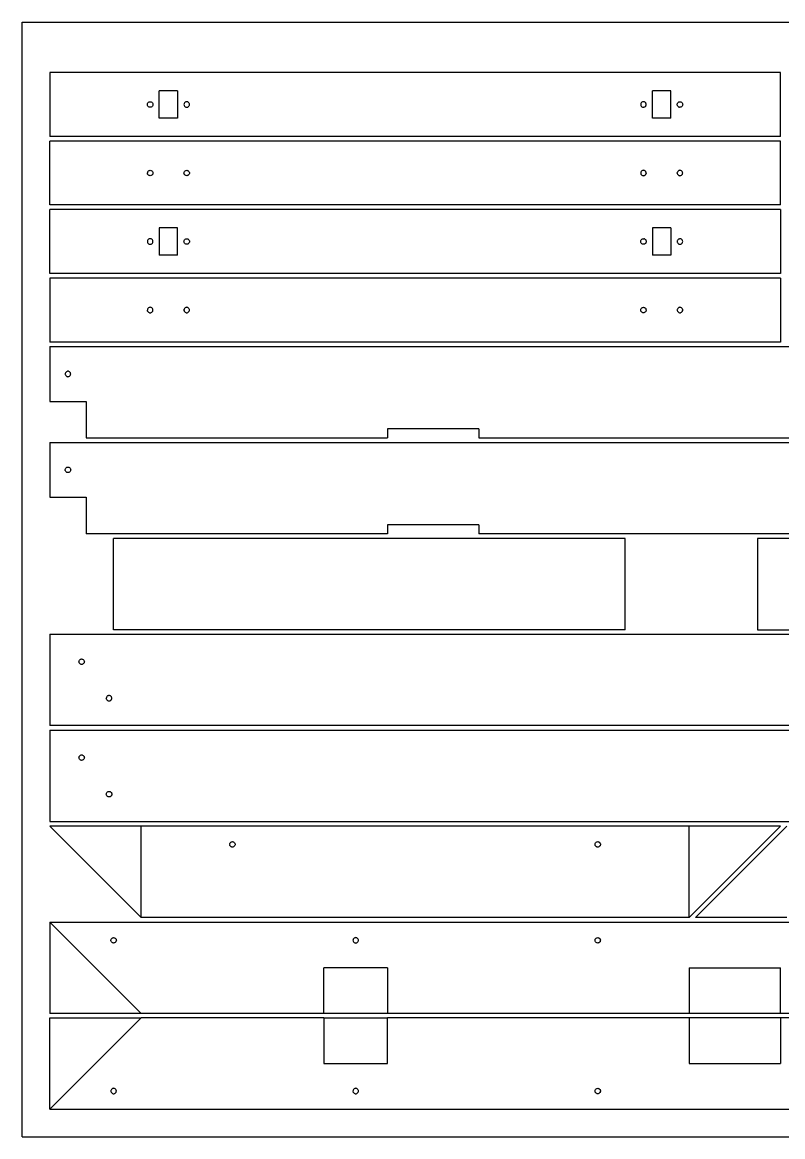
# Model space of a CAD drawing. Extents: x -122 to 122, y -61 to 61.
# Drawn here: x -122 to -38.7, y -61 to 61 of the extents above; entities that cross this region are included whole.
import ezdxf

# ---------------------------------------------------------------- set-up
doc = ezdxf.new("R2010")
doc.units = 0

msp = doc.modelspace()

# ---------------------------------------------------------------- linework, layer by layer
for p, q in [((-122, -61), (-122, 61)), ((-122, 61), (122, 61)), ((-119, 55.5), (-119, 48.5)), ((-39, 55.5), (-119, 55.5)), ((-39, 48.5), (-39, 55.5)), ((-107, 50.5), (-107, 53.5)), ((-105, 53.5), (-107, 53.5)), ((-105, 53.5), (-105, 50.5)), ((-51, 53.5), (-53, 53.5)), ((-53, 50.5), (-53, 53.5)), ((-51, 50.5), (-51, 53.5)), ((-108.3, 52), (-108.29, 52.06)), ((-108.29, 51.94), (-108.3, 52)), ((-108.29, 52.06), (-108.28, 52.11)), ((-108.28, 51.89), (-108.29, 51.94)), ((-108.28, 52.11), (-108.25, 52.17)), ((-108.25, 51.83), (-108.28, 51.89)), ((-108.25, 52.17), (-108.21, 52.21)), ((-108.21, 51.79), (-108.25, 51.83)), ((-108.21, 52.21), (-108.17, 52.25)), ((-108.17, 51.75), (-108.21, 51.79)), ((-108.17, 52.25), (-108.11, 52.28)), ((-108.11, 51.72), (-108.17, 51.75)), ((-108.11, 52.28), (-108.06, 52.29)), ((-108.06, 51.71), (-108.11, 51.72)), ((-108.06, 52.29), (-108, 52.3)), ((-108, 51.7), (-108.06, 51.71)), ((-108, 52.3), (-107.94, 52.29)), ((-107.94, 51.71), (-108, 51.7)), ((-107.94, 52.29), (-107.89, 52.28)), ((-107.89, 51.72), (-107.94, 51.71)), ((-107.89, 52.28), (-107.83, 52.25)), ((-107.83, 51.75), (-107.89, 51.72)), ((-107.83, 52.25), (-107.79, 52.21)), ((-107.83, 51.75), (-107.79, 51.79)), ((-107.79, 52.21), (-107.75, 52.17)), ((-107.79, 51.79), (-107.75, 51.83)), ((-107.75, 52.17), (-107.72, 52.11)), ((-107.72, 51.89), (-107.75, 51.83)), ((-107.72, 52.11), (-107.71, 52.06)), ((-107.71, 51.94), (-107.72, 51.89)), ((-107.71, 52.06), (-107.7, 52)), ((-107.7, 52), (-107.71, 51.94)), ((-104.29, 52.06), (-104.3, 52)), ((-104.3, 52), (-104.29, 51.94)), ((-104.28, 52.11), (-104.29, 52.06)), ((-104.29, 51.94), (-104.28, 51.89)), ((-104.25, 52.17), (-104.28, 52.11)), ((-104.28, 51.89), (-104.25, 51.83)), ((-104.21, 52.21), (-104.25, 52.17)), ((-104.21, 51.79), (-104.25, 51.83)), ((-104.17, 52.25), (-104.21, 52.21)), ((-104.17, 51.75), (-104.21, 51.79)), ((-104.11, 52.28), (-104.17, 52.25)), ((-104.17, 51.75), (-104.11, 51.72)), ((-104.06, 52.29), (-104.11, 52.28)), ((-104.11, 51.72), (-104.06, 51.71)), ((-104, 52.3), (-104.06, 52.29)), ((-104.06, 51.71), (-104, 51.7)), ((-103.94, 52.29), (-104, 52.3)), ((-104, 51.7), (-103.94, 51.71)), ((-103.89, 52.28), (-103.94, 52.29)), ((-103.94, 51.71), (-103.89, 51.72)), ((-103.83, 52.25), (-103.89, 52.28)), ((-103.89, 51.72), (-103.83, 51.75)), ((-103.79, 52.21), (-103.83, 52.25)), ((-103.83, 51.75), (-103.79, 51.79)), ((-103.75, 52.17), (-103.79, 52.21)), ((-103.79, 51.79), (-103.75, 51.83)), ((-103.72, 52.11), (-103.75, 52.17)), ((-103.75, 51.83), (-103.72, 51.89)), ((-103.71, 52.06), (-103.72, 52.11)), ((-103.72, 51.89), (-103.71, 51.94)), ((-103.7, 52), (-103.71, 52.06)), ((-103.71, 51.94), (-103.7, 52)), ((-54.29, 52.06), (-54.3, 52)), ((-54.3, 52), (-54.29, 51.94)), ((-54.28, 52.11), (-54.29, 52.06)), ((-54.29, 51.94), (-54.28, 51.89)), ((-54.25, 52.17), (-54.28, 52.11)), ((-54.28, 51.89), (-54.25, 51.83)), ((-54.21, 52.21), (-54.25, 52.17)), ((-54.25, 51.83), (-54.21, 51.79)), ((-54.17, 52.25), (-54.21, 52.21)), ((-54.21, 51.79), (-54.17, 51.75)), ((-54.11, 52.28), (-54.17, 52.25)), ((-54.17, 51.75), (-54.11, 51.72)), ((-54.06, 52.29), (-54.11, 52.28)), ((-54.11, 51.72), (-54.06, 51.71)), ((-54, 52.3), (-54.06, 52.29)), ((-54.06, 51.71), (-54, 51.7)), ((-53.94, 52.29), (-54, 52.3)), ((-54, 51.7), (-53.94, 51.71)), ((-53.89, 52.28), (-53.94, 52.29)), ((-53.89, 51.72), (-53.94, 51.71)), ((-53.83, 52.25), (-53.89, 52.28)), ((-53.83, 51.75), (-53.89, 51.72)), ((-53.79, 52.21), (-53.83, 52.25)), ((-53.83, 51.75), (-53.79, 51.79)), ((-53.75, 52.17), (-53.79, 52.21)), ((-53.79, 51.79), (-53.75, 51.83)), ((-53.72, 52.11), (-53.75, 52.17)), ((-53.75, 51.83), (-53.72, 51.89)), ((-53.71, 52.06), (-53.72, 52.11)), ((-53.72, 51.89), (-53.71, 51.94)), ((-53.7, 52), (-53.71, 52.06)), ((-53.71, 51.94), (-53.7, 52)), ((-50.3, 52), (-50.29, 52.06)), ((-50.29, 51.94), (-50.3, 52)), ((-50.29, 52.06), (-50.28, 52.11)), ((-50.28, 51.89), (-50.29, 51.94)), ((-50.28, 52.11), (-50.25, 52.17)), ((-50.25, 51.83), (-50.28, 51.89)), ((-50.25, 52.17), (-50.21, 52.21)), ((-50.21, 51.79), (-50.25, 51.83)), ((-50.21, 52.21), (-50.17, 52.25)), ((-50.17, 51.75), (-50.21, 51.79)), ((-50.17, 52.25), (-50.11, 52.28)), ((-50.17, 51.75), (-50.11, 51.72)), ((-50.11, 52.28), (-50.06, 52.29)), ((-50.11, 51.72), (-50.06, 51.71)), ((-50.06, 52.29), (-50, 52.3)), ((-50, 51.7), (-50.06, 51.71)), ((-50, 52.3), (-49.94, 52.29)), ((-49.94, 51.71), (-50, 51.7)), ((-49.94, 52.29), (-49.89, 52.28)), ((-49.89, 51.72), (-49.94, 51.71)), ((-49.89, 52.28), (-49.83, 52.25)), ((-49.83, 51.75), (-49.89, 51.72)), ((-49.83, 52.25), (-49.79, 52.21)), ((-49.79, 51.79), (-49.83, 51.75)), ((-49.79, 52.21), (-49.75, 52.17)), ((-49.75, 51.83), (-49.79, 51.79)), ((-49.75, 52.17), (-49.72, 52.11)), ((-49.72, 51.89), (-49.75, 51.83)), ((-49.72, 52.11), (-49.71, 52.06)), ((-49.71, 51.94), (-49.72, 51.89)), ((-49.71, 52.06), (-49.7, 52)), ((-49.7, 52), (-49.71, 51.94)), ((-105, 50.5), (-107, 50.5)), ((-51, 50.5), (-53, 50.5)), ((-39, 48.5), (-119, 48.5)), ((-119, 41), (-119, 48)), ((-39, 48), (-119, 48)), ((-39, 41), (-39, 48)), ((-108.29, 44.56), (-108.3, 44.5)), ((-108.29, 44.44), (-108.3, 44.5)), ((-108.28, 44.61), (-108.29, 44.56)), ((-108.28, 44.39), (-108.29, 44.44)), ((-108.28, 44.61), (-108.25, 44.67)), ((-108.25, 44.33), (-108.28, 44.39)), ((-108.25, 44.67), (-108.21, 44.71)), ((-108.21, 44.29), (-108.25, 44.33)), ((-108.21, 44.71), (-108.17, 44.75)), ((-108.17, 44.25), (-108.21, 44.29)), ((-108.17, 44.75), (-108.11, 44.78)), ((-108.11, 44.22), (-108.17, 44.25)), ((-108.11, 44.78), (-108.06, 44.79)), ((-108.06, 44.21), (-108.11, 44.22)), ((-108.06, 44.79), (-108, 44.8)), ((-108, 44.2), (-108.06, 44.21)), ((-108, 44.8), (-107.94, 44.79)), ((-107.94, 44.21), (-108, 44.2)), ((-107.94, 44.79), (-107.89, 44.78)), ((-107.89, 44.22), (-107.94, 44.21)), ((-107.89, 44.78), (-107.83, 44.75)), ((-107.83, 44.25), (-107.89, 44.22)), ((-107.83, 44.75), (-107.79, 44.71)), ((-107.79, 44.29), (-107.83, 44.25)), ((-107.79, 44.71), (-107.75, 44.67)), ((-107.75, 44.33), (-107.79, 44.29)), ((-107.75, 44.67), (-107.72, 44.61)), ((-107.72, 44.39), (-107.75, 44.33)), ((-107.72, 44.61), (-107.71, 44.56)), ((-107.71, 44.44), (-107.72, 44.39)), ((-107.71, 44.56), (-107.7, 44.51)), ((-107.7, 44.5), (-107.71, 44.44)), ((-107.7, 44.51), (-107.7, 44.5)), ((-104.3, 44.5), (-104.29, 44.56)), ((-104.3, 44.5), (-104.3, 44.49)), ((-104.3, 44.49), (-104.29, 44.44)), ((-104.29, 44.56), (-104.28, 44.61)), ((-104.28, 44.39), (-104.29, 44.44)), ((-104.28, 44.61), (-104.25, 44.67)), ((-104.25, 44.33), (-104.28, 44.39)), ((-104.25, 44.67), (-104.21, 44.71)), ((-104.21, 44.29), (-104.25, 44.33)), ((-104.21, 44.71), (-104.17, 44.75)), ((-104.17, 44.25), (-104.21, 44.29)), ((-104.17, 44.75), (-104.11, 44.78)), ((-104.11, 44.22), (-104.17, 44.25)), ((-104.11, 44.78), (-104.06, 44.79)), ((-104.06, 44.21), (-104.11, 44.22)), ((-104.06, 44.79), (-104, 44.8)), ((-104, 44.2), (-104.06, 44.21)), ((-104, 44.8), (-103.94, 44.79)), ((-103.94, 44.21), (-104, 44.2)), ((-103.94, 44.79), (-103.89, 44.78)), ((-103.89, 44.22), (-103.94, 44.21)), ((-103.89, 44.78), (-103.83, 44.75)), ((-103.83, 44.25), (-103.89, 44.22)), ((-103.83, 44.75), (-103.79, 44.71)), ((-103.79, 44.29), (-103.83, 44.25)), ((-103.79, 44.71), (-103.75, 44.67)), ((-103.75, 44.33), (-103.79, 44.29)), ((-103.75, 44.67), (-103.72, 44.61)), ((-103.72, 44.39), (-103.75, 44.33)), ((-103.72, 44.61), (-103.71, 44.56)), ((-103.71, 44.44), (-103.72, 44.39)), ((-103.71, 44.56), (-103.7, 44.5)), ((-103.7, 44.5), (-103.71, 44.44)), ((-54.29, 44.56), (-54.3, 44.5)), ((-54.3, 44.5), (-54.29, 44.44)), ((-54.28, 44.61), (-54.29, 44.56)), ((-54.29, 44.44), (-54.28, 44.39)), ((-54.25, 44.67), (-54.28, 44.61)), ((-54.28, 44.39), (-54.25, 44.33)), ((-54.21, 44.71), (-54.25, 44.67)), ((-54.25, 44.33), (-54.21, 44.29)), ((-54.17, 44.75), (-54.21, 44.71)), ((-54.21, 44.29), (-54.17, 44.25)), ((-54.11, 44.78), (-54.17, 44.75)), ((-54.17, 44.25), (-54.11, 44.22)), ((-54.06, 44.79), (-54.11, 44.78)), ((-54.11, 44.22), (-54.06, 44.21)), ((-54, 44.8), (-54.06, 44.79)), ((-54.06, 44.21), (-54, 44.2)), ((-53.94, 44.79), (-54, 44.8)), ((-54, 44.2), (-53.94, 44.21)), ((-53.89, 44.78), (-53.94, 44.79)), ((-53.94, 44.21), (-53.89, 44.22)), ((-53.83, 44.75), (-53.89, 44.78)), ((-53.89, 44.22), (-53.83, 44.25)), ((-53.79, 44.71), (-53.83, 44.75)), ((-53.83, 44.25), (-53.79, 44.29)), ((-53.75, 44.67), (-53.79, 44.71)), ((-53.79, 44.29), (-53.75, 44.33)), ((-53.72, 44.61), (-53.75, 44.67)), ((-53.75, 44.33), (-53.72, 44.39)), ((-53.71, 44.56), (-53.72, 44.61)), ((-53.72, 44.39), (-53.71, 44.44)), ((-53.7, 44.5), (-53.71, 44.56)), ((-53.7, 44.49), (-53.71, 44.44)), ((-53.7, 44.49), (-53.7, 44.5)), ((-50.29, 44.56), (-50.3, 44.51)), ((-50.3, 44.5), (-50.3, 44.51)), ((-50.3, 44.5), (-50.29, 44.44)), ((-50.28, 44.61), (-50.29, 44.56)), ((-50.29, 44.44), (-50.28, 44.39)), ((-50.25, 44.67), (-50.28, 44.61)), ((-50.28, 44.39), (-50.25, 44.33)), ((-50.21, 44.71), (-50.25, 44.67)), ((-50.25, 44.33), (-50.21, 44.29)), ((-50.17, 44.75), (-50.21, 44.71)), ((-50.21, 44.29), (-50.17, 44.25)), ((-50.11, 44.78), (-50.17, 44.75)), ((-50.17, 44.25), (-50.11, 44.22)), ((-50.06, 44.79), (-50.11, 44.78)), ((-50.11, 44.22), (-50.06, 44.21)), ((-50, 44.8), (-50.06, 44.79)), ((-50.06, 44.21), (-50, 44.2)), ((-49.94, 44.79), (-50, 44.8)), ((-50, 44.2), (-49.94, 44.21)), ((-49.89, 44.78), (-49.94, 44.79)), ((-49.94, 44.21), (-49.89, 44.22)), ((-49.83, 44.75), (-49.89, 44.78)), ((-49.89, 44.22), (-49.83, 44.25)), ((-49.79, 44.71), (-49.83, 44.75)), ((-49.83, 44.25), (-49.79, 44.29)), ((-49.75, 44.67), (-49.79, 44.71)), ((-49.75, 44.33), (-49.79, 44.29)), ((-49.72, 44.61), (-49.75, 44.67)), ((-49.72, 44.39), (-49.75, 44.33)), ((-49.71, 44.56), (-49.72, 44.61)), ((-49.72, 44.39), (-49.71, 44.44)), ((-49.7, 44.5), (-49.71, 44.56)), ((-49.71, 44.44), (-49.7, 44.5)), ((-39, 41), (-119, 41)), ((-39, 40.5), (-119, 40.5)), ((-119, 33.5), (-119, 40.5)), ((-39, 40.5), (-39, 33.5)), ((-105, 38.5), (-107, 38.5)), ((-107, 38.5), (-107, 35.5)), ((-105, 35.5), (-105, 38.5)), ((-51, 38.5), (-53, 38.5)), ((-53, 38.5), (-53, 35.5)), ((-51, 38.5), (-51, 35.5)), ((-108.29, 37.06), (-108.3, 37)), ((-108.3, 37), (-108.29, 36.94)), ((-108.28, 37.11), (-108.29, 37.06)), ((-108.29, 36.94), (-108.28, 36.89)), ((-108.25, 37.17), (-108.28, 37.11)), ((-108.28, 36.89), (-108.25, 36.83)), ((-108.21, 37.21), (-108.25, 37.17)), ((-108.25, 36.83), (-108.21, 36.79)), ((-108.17, 37.25), (-108.21, 37.21)), ((-108.21, 36.79), (-108.17, 36.75)), ((-108.11, 37.28), (-108.17, 37.25)), ((-108.17, 36.75), (-108.11, 36.72)), ((-108.06, 37.29), (-108.11, 37.28)), ((-108.11, 36.72), (-108.06, 36.71)), ((-108, 37.3), (-108.06, 37.29)), ((-108.06, 36.71), (-108, 36.7)), ((-107.94, 37.29), (-108, 37.3)), ((-108, 36.7), (-107.94, 36.71)), ((-107.89, 37.28), (-107.94, 37.29)), ((-107.94, 36.71), (-107.89, 36.72)), ((-107.83, 37.25), (-107.89, 37.28)), ((-107.89, 36.72), (-107.83, 36.75)), ((-107.83, 37.25), (-107.79, 37.21)), ((-107.83, 36.75), (-107.79, 36.79)), ((-107.79, 37.21), (-107.75, 37.17)), ((-107.79, 36.79), (-107.75, 36.83)), ((-107.72, 37.11), (-107.75, 37.17)), ((-107.75, 36.83), (-107.72, 36.89)), ((-107.71, 37.06), (-107.72, 37.11)), ((-107.72, 36.89), (-107.71, 36.94)), ((-107.7, 37), (-107.71, 37.06)), ((-107.71, 36.94), (-107.7, 37)), ((-104.3, 37), (-104.29, 37.06)), ((-104.29, 36.94), (-104.3, 37)), ((-104.29, 37.06), (-104.28, 37.11)), ((-104.28, 36.89), (-104.29, 36.94)), ((-104.28, 37.11), (-104.25, 37.17)), ((-104.25, 36.83), (-104.28, 36.89)), ((-104.21, 37.21), (-104.25, 37.17)), ((-104.21, 36.79), (-104.25, 36.83)), ((-104.17, 37.25), (-104.21, 37.21)), ((-104.17, 36.75), (-104.21, 36.79)), ((-104.17, 37.25), (-104.11, 37.28)), ((-104.11, 36.72), (-104.17, 36.75)), ((-104.11, 37.28), (-104.06, 37.29)), ((-104.06, 36.71), (-104.11, 36.72)), ((-104.06, 37.29), (-104, 37.3)), ((-104, 36.7), (-104.06, 36.71)), ((-104, 37.3), (-103.94, 37.29)), ((-103.94, 36.71), (-104, 36.7)), ((-103.94, 37.29), (-103.89, 37.28)), ((-103.89, 36.72), (-103.94, 36.71)), ((-103.89, 37.28), (-103.83, 37.25)), ((-103.83, 36.75), (-103.89, 36.72)), ((-103.83, 37.25), (-103.79, 37.21)), ((-103.79, 36.79), (-103.83, 36.75)), ((-103.79, 37.21), (-103.75, 37.17)), ((-103.75, 36.83), (-103.79, 36.79)), ((-103.75, 37.17), (-103.72, 37.11)), ((-103.72, 36.89), (-103.75, 36.83)), ((-103.72, 37.11), (-103.71, 37.06)), ((-103.71, 36.94), (-103.72, 36.89)), ((-103.71, 37.06), (-103.7, 37)), ((-103.7, 37), (-103.71, 36.94)), ((-54.3, 37), (-54.29, 37.06)), ((-54.29, 36.94), (-54.3, 37)), ((-54.29, 37.06), (-54.28, 37.11)), ((-54.28, 36.89), (-54.29, 36.94)), ((-54.28, 37.11), (-54.25, 37.17)), ((-54.25, 36.83), (-54.28, 36.89)), ((-54.25, 37.17), (-54.21, 37.21)), ((-54.21, 36.79), (-54.25, 36.83)), ((-54.21, 37.21), (-54.17, 37.25)), ((-54.17, 36.75), (-54.21, 36.79)), ((-54.17, 37.25), (-54.11, 37.28)), ((-54.11, 36.72), (-54.17, 36.75)), ((-54.11, 37.28), (-54.06, 37.29)), ((-54.06, 36.71), (-54.11, 36.72)), ((-54.06, 37.29), (-54, 37.3)), ((-54, 36.7), (-54.06, 36.71)), ((-54, 37.3), (-53.94, 37.29)), ((-53.94, 36.71), (-54, 36.7)), ((-53.89, 37.28), (-53.94, 37.29)), ((-53.89, 36.72), (-53.94, 36.71)), ((-53.83, 37.25), (-53.89, 37.28)), ((-53.83, 36.75), (-53.89, 36.72)), ((-53.83, 37.25), (-53.79, 37.21)), ((-53.79, 36.79), (-53.83, 36.75)), ((-53.79, 37.21), (-53.75, 37.17)), ((-53.75, 36.83), (-53.79, 36.79)), ((-53.75, 37.17), (-53.72, 37.11)), ((-53.72, 36.89), (-53.75, 36.83)), ((-53.72, 37.11), (-53.71, 37.06)), ((-53.71, 36.94), (-53.72, 36.89)), ((-53.71, 37.06), (-53.7, 37)), ((-53.7, 37), (-53.71, 36.94)), ((-50.29, 37.06), (-50.3, 37)), ((-50.3, 37), (-50.29, 36.94)), ((-50.28, 37.11), (-50.29, 37.06)), ((-50.29, 36.94), (-50.28, 36.89)), ((-50.25, 37.17), (-50.28, 37.11)), ((-50.28, 36.89), (-50.25, 36.83)), ((-50.21, 37.21), (-50.25, 37.17)), ((-50.25, 36.83), (-50.21, 36.79)), ((-50.17, 37.25), (-50.21, 37.21)), ((-50.21, 36.79), (-50.17, 36.75)), ((-50.17, 37.25), (-50.11, 37.28)), ((-50.17, 36.75), (-50.11, 36.72)), ((-50.11, 37.28), (-50.06, 37.29)), ((-50.11, 36.72), (-50.06, 36.71)), ((-50, 37.3), (-50.06, 37.29)), ((-50.06, 36.71), (-50, 36.7)), ((-49.94, 37.29), (-50, 37.3)), ((-50, 36.7), (-49.94, 36.71)), ((-49.89, 37.28), (-49.94, 37.29)), ((-49.94, 36.71), (-49.89, 36.72)), ((-49.83, 37.25), (-49.89, 37.28)), ((-49.89, 36.72), (-49.83, 36.75)), ((-49.79, 37.21), (-49.83, 37.25)), ((-49.83, 36.75), (-49.79, 36.79)), ((-49.75, 37.17), (-49.79, 37.21)), ((-49.79, 36.79), (-49.75, 36.83)), ((-49.72, 37.11), (-49.75, 37.17)), ((-49.75, 36.83), (-49.72, 36.89)), ((-49.71, 37.06), (-49.72, 37.11)), ((-49.72, 36.89), (-49.71, 36.94)), ((-49.7, 37), (-49.71, 37.06)), ((-49.71, 36.94), (-49.7, 37)), ((-105, 35.5), (-107, 35.5)), ((-51, 35.5), (-53, 35.5)), ((-39, 33.5), (-119, 33.5)), ((-39, 33), (-119, 33)), ((-119, 33), (-119, 26)), ((-39, 33), (-39, 26)), ((-108.29, 29.56), (-108.3, 29.5)), ((-108.29, 29.44), (-108.3, 29.5)), ((-108.28, 29.61), (-108.29, 29.56)), ((-108.28, 29.39), (-108.29, 29.44)), ((-108.25, 29.67), (-108.28, 29.61)), ((-108.28, 29.39), (-108.25, 29.33)), ((-108.21, 29.71), (-108.25, 29.67)), ((-108.25, 29.33), (-108.21, 29.29)), ((-108.17, 29.75), (-108.21, 29.71)), ((-108.21, 29.29), (-108.17, 29.25)), ((-108.11, 29.78), (-108.17, 29.75)), ((-108.06, 29.79), (-108.11, 29.78)), ((-108, 29.8), (-108.06, 29.79)), ((-107.94, 29.79), (-108, 29.8)), ((-107.89, 29.78), (-107.94, 29.79)), ((-107.83, 29.75), (-107.89, 29.78)), ((-107.79, 29.71), (-107.83, 29.75)), ((-107.83, 29.25), (-107.79, 29.29)), ((-107.75, 29.67), (-107.79, 29.71)), ((-107.79, 29.29), (-107.75, 29.33)), ((-107.72, 29.61), (-107.75, 29.67)), ((-107.75, 29.33), (-107.72, 29.39)), ((-107.71, 29.56), (-107.72, 29.61)), ((-107.72, 29.39), (-107.71, 29.44)), ((-107.7, 29.5), (-107.71, 29.56)), ((-107.71, 29.44), (-107.7, 29.49)), ((-107.7, 29.49), (-107.7, 29.5)), ((-104.3, 29.51), (-104.29, 29.56)), ((-104.3, 29.5), (-104.3, 29.51)), ((-104.3, 29.5), (-104.29, 29.44)), ((-104.28, 29.61), (-104.29, 29.56)), ((-104.29, 29.44), (-104.28, 29.39)), ((-104.25, 29.67), (-104.28, 29.61)), ((-104.28, 29.39), (-104.25, 29.33)), ((-104.21, 29.71), (-104.25, 29.67)), ((-104.25, 29.33), (-104.21, 29.29)), ((-104.17, 29.75), (-104.21, 29.71)), ((-104.21, 29.29), (-104.17, 29.25)), ((-104.11, 29.78), (-104.17, 29.75)), ((-104.06, 29.79), (-104.11, 29.78)), ((-104, 29.8), (-104.06, 29.79)), ((-103.94, 29.79), (-104, 29.8)), ((-103.89, 29.78), (-103.94, 29.79)), ((-103.83, 29.75), (-103.89, 29.78)), ((-103.79, 29.71), (-103.83, 29.75)), ((-103.83, 29.25), (-103.79, 29.29)), ((-103.75, 29.67), (-103.79, 29.71)), ((-103.79, 29.29), (-103.75, 29.33)), ((-103.72, 29.61), (-103.75, 29.67)), ((-103.75, 29.33), (-103.72, 29.39)), ((-103.71, 29.56), (-103.72, 29.61)), ((-103.72, 29.39), (-103.71, 29.44)), ((-103.7, 29.5), (-103.71, 29.56)), ((-103.71, 29.44), (-103.7, 29.5)), ((-54.3, 29.5), (-54.29, 29.56)), ((-54.29, 29.44), (-54.3, 29.5)), ((-54.29, 29.56), (-54.28, 29.61)), ((-54.28, 29.39), (-54.29, 29.44)), ((-54.28, 29.61), (-54.25, 29.67)), ((-54.25, 29.33), (-54.28, 29.39)), ((-54.25, 29.67), (-54.21, 29.71)), ((-54.21, 29.29), (-54.25, 29.33)), ((-54.21, 29.71), (-54.17, 29.75)), ((-54.17, 29.25), (-54.21, 29.29)), ((-54.17, 29.75), (-54.11, 29.78)), ((-54.11, 29.78), (-54.06, 29.79)), ((-54.06, 29.79), (-54, 29.8)), ((-54, 29.8), (-53.94, 29.79)), ((-53.94, 29.79), (-53.89, 29.78)), ((-53.89, 29.78), (-53.83, 29.75)), ((-53.83, 29.75), (-53.79, 29.71)), ((-53.79, 29.29), (-53.83, 29.25)), ((-53.79, 29.71), (-53.75, 29.67)), ((-53.75, 29.33), (-53.79, 29.29)), ((-53.75, 29.67), (-53.72, 29.61)), ((-53.72, 29.39), (-53.75, 29.33)), ((-53.72, 29.61), (-53.71, 29.56)), ((-53.71, 29.44), (-53.72, 29.39)), ((-53.7, 29.51), (-53.71, 29.56)), ((-53.7, 29.5), (-53.71, 29.44)), ((-53.7, 29.51), (-53.7, 29.5)), ((-50.29, 29.56), (-50.3, 29.5)), ((-50.3, 29.5), (-50.3, 29.49)), ((-50.3, 29.49), (-50.29, 29.44)), ((-50.28, 29.61), (-50.29, 29.56)), ((-50.29, 29.44), (-50.28, 29.39)), ((-50.25, 29.67), (-50.28, 29.61)), ((-50.28, 29.39), (-50.25, 29.33)), ((-50.21, 29.71), (-50.25, 29.67)), ((-50.25, 29.33), (-50.21, 29.29)), ((-50.17, 29.75), (-50.21, 29.71)), ((-50.21, 29.29), (-50.17, 29.25)), ((-50.11, 29.78), (-50.17, 29.75)), ((-50.06, 29.79), (-50.11, 29.78)), ((-50, 29.8), (-50.06, 29.79)), ((-49.94, 29.79), (-50, 29.8)), ((-49.89, 29.78), (-49.94, 29.79)), ((-49.83, 29.75), (-49.89, 29.78)), ((-49.79, 29.71), (-49.83, 29.75)), ((-49.83, 29.25), (-49.79, 29.29)), ((-49.75, 29.67), (-49.79, 29.71)), ((-49.79, 29.29), (-49.75, 29.33)), ((-49.72, 29.61), (-49.75, 29.67)), ((-49.75, 29.33), (-49.72, 29.39)), ((-49.72, 29.61), (-49.71, 29.56)), ((-49.72, 29.39), (-49.71, 29.44)), ((-49.71, 29.56), (-49.7, 29.5)), ((-49.71, 29.44), (-49.7, 29.5)), ((-108.17, 29.25), (-108.11, 29.22)), ((-108.11, 29.22), (-108.06, 29.21)), ((-108.06, 29.21), (-108, 29.2)), ((-108, 29.2), (-107.94, 29.21)), ((-107.94, 29.21), (-107.89, 29.22)), ((-107.89, 29.22), (-107.83, 29.25)), ((-104.17, 29.25), (-104.11, 29.22)), ((-104.11, 29.22), (-104.06, 29.21)), ((-104.06, 29.21), (-104, 29.2)), ((-104, 29.2), (-103.94, 29.21)), ((-103.94, 29.21), (-103.89, 29.22)), ((-103.89, 29.22), (-103.83, 29.25)), ((-54.11, 29.22), (-54.17, 29.25)), ((-54.06, 29.21), (-54.11, 29.22)), ((-54, 29.2), (-54.06, 29.21)), ((-53.94, 29.21), (-54, 29.2)), ((-53.89, 29.22), (-53.94, 29.21)), ((-53.83, 29.25), (-53.89, 29.22)), ((-50.17, 29.25), (-50.11, 29.22)), ((-50.11, 29.22), (-50.06, 29.21)), ((-50.06, 29.21), (-50, 29.2)), ((-50, 29.2), (-49.94, 29.21)), ((-49.94, 29.21), (-49.89, 29.22)), ((-49.89, 29.22), (-49.83, 29.25)), ((-39, 26), (-119, 26)), ((-119, 25.5), (-119, 19.5)), ((-119, 25.5), (15, 25.5)), ((-117.29, 22.56), (-117.3, 22.5)), ((-117.3, 22.5), (-117.29, 22.44)), ((-117.28, 22.61), (-117.29, 22.56)), ((-117.29, 22.44), (-117.28, 22.39)), ((-117.25, 22.67), (-117.28, 22.61)), ((-117.28, 22.39), (-117.25, 22.33)), ((-117.21, 22.71), (-117.25, 22.67)), ((-117.25, 22.33), (-117.21, 22.29)), ((-117.17, 22.75), (-117.21, 22.71)), ((-117.21, 22.29), (-117.17, 22.25)), ((-117.17, 22.75), (-117.11, 22.78)), ((-117.17, 22.25), (-117.11, 22.22)), ((-117.11, 22.78), (-117.06, 22.79)), ((-117.11, 22.22), (-117.06, 22.21)), ((-117, 22.8), (-117.06, 22.79)), ((-117.06, 22.21), (-117, 22.2)), ((-116.94, 22.79), (-117, 22.8)), ((-117, 22.2), (-116.94, 22.21)), ((-116.89, 22.78), (-116.94, 22.79)), ((-116.94, 22.21), (-116.89, 22.22)), ((-116.83, 22.75), (-116.89, 22.78)), ((-116.89, 22.22), (-116.83, 22.25)), ((-116.79, 22.71), (-116.83, 22.75)), ((-116.83, 22.25), (-116.79, 22.29)), ((-116.75, 22.67), (-116.79, 22.71)), ((-116.79, 22.29), (-116.75, 22.33)), ((-116.72, 22.61), (-116.75, 22.67)), ((-116.75, 22.33), (-116.72, 22.39)), ((-116.71, 22.56), (-116.72, 22.61)), ((-116.72, 22.39), (-116.71, 22.44)), ((-116.7, 22.5), (-116.71, 22.56)), ((-116.71, 22.44), (-116.7, 22.5)), ((-119, 19.5), (-115, 19.5)), ((-115, 19.5), (-115, 15.5)), ((-82, 16.5), (-82, 15.5)), ((-72, 16.5), (-82, 16.5)), ((-72, 16.5), (-72, 15.5)), ((-119, 15), (-119, 9)), ((-119, 15), (15, 15)), ((-115, 15.5), (-82, 15.5)), ((-72, 15.5), (-32, 15.5)), ((-117.21, 12.21), (-117.25, 12.17)), ((-117.17, 12.25), (-117.21, 12.21)), ((-117.17, 12.25), (-117.11, 12.28)), ((-117.11, 12.28), (-117.06, 12.29)), ((-117.06, 12.29), (-117, 12.3)), ((-117, 12.3), (-116.94, 12.29)), ((-116.94, 12.29), (-116.89, 12.28)), ((-116.89, 12.28), (-116.83, 12.25)), ((-116.83, 12.25), (-116.79, 12.21)), ((-116.79, 12.21), (-116.75, 12.17)), ((-117.3, 12), (-117.29, 12.06)), ((-117.29, 11.94), (-117.3, 12)), ((-117.29, 12.06), (-117.28, 12.11)), ((-117.28, 11.89), (-117.29, 11.94)), ((-117.28, 12.11), (-117.25, 12.17)), ((-117.25, 11.83), (-117.28, 11.89)), ((-117.21, 11.79), (-117.25, 11.83)), ((-117.17, 11.75), (-117.21, 11.79)), ((-117.11, 11.72), (-117.17, 11.75)), ((-117.06, 11.71), (-117.11, 11.72)), ((-117, 11.7), (-117.06, 11.71)), ((-116.94, 11.71), (-117, 11.7)), ((-116.89, 11.72), (-116.94, 11.71)), ((-116.83, 11.75), (-116.89, 11.72)), ((-116.79, 11.79), (-116.83, 11.75)), ((-116.75, 11.83), (-116.79, 11.79)), ((-116.75, 12.17), (-116.72, 12.11)), ((-116.72, 11.89), (-116.75, 11.83)), ((-116.72, 12.11), (-116.71, 12.06)), ((-116.71, 11.94), (-116.72, 11.89)), ((-116.71, 12.06), (-116.7, 12)), ((-116.7, 12), (-116.71, 11.94)), ((-119, 9), (-115, 9)), ((-115, 9), (-115, 5)), ((-82, 5), (-115, 5)), ((-72, 6), (-82, 6)), ((-82, 6), (-82, 5)), ((-72, 6), (-72, 5)), ((-32, 5), (-72, 5)), ((-56, 4.5), (-112, 4.5)), ((-112, -5.5), (-112, 4.5)), ((-56, -5.5), (-56, 4.5)), ((-41.5, 4.5), (-41.5, -5.5)), ((14.5, 4.5), (-41.5, 4.5)), ((-119, -6), (24, -6)), ((-119, -6), (-119, -16)), ((-56, -5.5), (-112, -5.5)), ((-41.5, -5.5), (14.5, -5.5)), ((-115.8, -9), (-115.79, -8.94)), ((-115.79, -9.06), (-115.8, -9)), ((-115.79, -8.94), (-115.78, -8.89)), ((-115.78, -9.11), (-115.79, -9.06)), ((-115.78, -8.89), (-115.75, -8.83)), ((-115.75, -9.17), (-115.78, -9.11)), ((-115.75, -8.83), (-115.71, -8.79)), ((-115.71, -9.21), (-115.75, -9.17)), ((-115.71, -8.79), (-115.67, -8.75)), ((-115.67, -9.25), (-115.71, -9.21)), ((-115.67, -8.75), (-115.61, -8.72)), ((-115.61, -9.28), (-115.67, -9.25)), ((-115.61, -8.72), (-115.56, -8.71)), ((-115.56, -9.29), (-115.61, -9.28)), ((-115.56, -8.71), (-115.5, -8.7)), ((-115.5, -9.3), (-115.56, -9.29)), ((-115.5, -8.7), (-115.44, -8.71)), ((-115.44, -9.29), (-115.5, -9.3)), ((-115.44, -8.71), (-115.39, -8.72)), ((-115.39, -9.28), (-115.44, -9.29)), ((-115.39, -8.72), (-115.33, -8.75)), ((-115.33, -9.25), (-115.39, -9.28)), ((-115.33, -8.75), (-115.29, -8.79)), ((-115.33, -9.25), (-115.29, -9.21)), ((-115.29, -8.79), (-115.25, -8.83)), ((-115.29, -9.21), (-115.25, -9.17)), ((-115.25, -8.83), (-115.22, -8.89)), ((-115.22, -9.11), (-115.25, -9.17)), ((-115.22, -8.89), (-115.21, -8.94)), ((-115.21, -9.06), (-115.22, -9.11)), ((-115.21, -8.94), (-115.2, -9)), ((-115.2, -9), (-115.21, -9.06)), ((-112.79, -12.94), (-112.8, -13)), ((-112.79, -13.06), (-112.8, -13)), ((-112.78, -12.89), (-112.79, -12.94)), ((-112.78, -13.11), (-112.79, -13.06)), ((-112.75, -12.83), (-112.78, -12.89)), ((-112.78, -13.11), (-112.75, -13.17)), ((-112.71, -12.79), (-112.75, -12.83)), ((-112.75, -13.17), (-112.71, -13.21)), ((-112.67, -12.75), (-112.71, -12.79)), ((-112.71, -13.21), (-112.67, -13.25)), ((-112.61, -12.72), (-112.67, -12.75)), ((-112.67, -13.25), (-112.61, -13.28)), ((-112.56, -12.71), (-112.61, -12.72)), ((-112.61, -13.28), (-112.56, -13.29)), ((-112.5, -12.7), (-112.56, -12.71)), ((-112.56, -13.29), (-112.5, -13.3)), ((-112.44, -12.71), (-112.5, -12.7)), ((-112.5, -13.3), (-112.44, -13.29)), ((-112.39, -12.72), (-112.44, -12.71)), ((-112.44, -13.29), (-112.39, -13.28)), ((-112.33, -12.75), (-112.39, -12.72)), ((-112.39, -13.28), (-112.33, -13.25)), ((-112.29, -12.79), (-112.33, -12.75)), ((-112.33, -13.25), (-112.29, -13.21)), ((-112.25, -12.83), (-112.29, -12.79)), ((-112.29, -13.21), (-112.25, -13.17)), ((-112.22, -12.89), (-112.25, -12.83)), ((-112.25, -13.17), (-112.22, -13.11)), ((-112.21, -12.94), (-112.22, -12.89)), ((-112.22, -13.11), (-112.21, -13.06)), ((-112.2, -13), (-112.21, -12.94)), ((-112.21, -13.06), (-112.2, -13)), ((24, -16), (-119, -16)), ((-119, -16.5), (-119, -26.5)), ((-119, -16.5), (24, -16.5)), ((-115.8, -19.5), (-115.79, -19.44)), ((-115.79, -19.56), (-115.8, -19.5)), ((-115.79, -19.44), (-115.78, -19.39)), ((-115.78, -19.39), (-115.75, -19.33)), ((-115.71, -19.29), (-115.75, -19.33)), ((-115.71, -19.29), (-115.67, -19.25)), ((-115.67, -19.25), (-115.61, -19.22)), ((-115.61, -19.22), (-115.56, -19.21)), ((-115.56, -19.21), (-115.5, -19.2)), ((-115.5, -19.2), (-115.44, -19.21)), ((-115.44, -19.21), (-115.39, -19.22)), ((-115.39, -19.22), (-115.33, -19.25)), ((-115.33, -19.25), (-115.29, -19.29)), ((-115.29, -19.29), (-115.25, -19.33)), ((-115.25, -19.33), (-115.22, -19.39)), ((-115.22, -19.39), (-115.21, -19.44)), ((-115.21, -19.44), (-115.2, -19.5)), ((-115.2, -19.5), (-115.21, -19.56)), ((-115.78, -19.61), (-115.79, -19.56)), ((-115.75, -19.67), (-115.78, -19.61)), ((-115.71, -19.71), (-115.75, -19.67)), ((-115.67, -19.75), (-115.71, -19.71)), ((-115.61, -19.78), (-115.67, -19.75)), ((-115.56, -19.79), (-115.61, -19.78)), ((-115.5, -19.8), (-115.56, -19.79)), ((-115.44, -19.79), (-115.5, -19.8)), ((-115.39, -19.78), (-115.44, -19.79)), ((-115.33, -19.75), (-115.39, -19.78)), ((-115.33, -19.75), (-115.29, -19.71)), ((-115.29, -19.71), (-115.25, -19.67)), ((-115.22, -19.61), (-115.25, -19.67)), ((-115.21, -19.56), (-115.22, -19.61)), ((-112.8, -23.5), (-112.79, -23.44)), ((-112.79, -23.56), (-112.8, -23.5)), ((-112.79, -23.44), (-112.78, -23.39)), ((-112.78, -23.61), (-112.79, -23.56)), ((-112.78, -23.39), (-112.75, -23.33)), ((-112.78, -23.61), (-112.75, -23.67)), ((-112.75, -23.33), (-112.71, -23.29)), ((-112.75, -23.67), (-112.71, -23.71)), ((-112.71, -23.29), (-112.67, -23.25)), ((-112.67, -23.75), (-112.71, -23.71)), ((-112.67, -23.25), (-112.61, -23.22)), ((-112.61, -23.78), (-112.67, -23.75)), ((-112.61, -23.22), (-112.56, -23.21)), ((-112.56, -23.79), (-112.61, -23.78)), ((-112.56, -23.21), (-112.5, -23.2)), ((-112.5, -23.8), (-112.56, -23.79)), ((-112.5, -23.2), (-112.44, -23.21)), ((-112.44, -23.79), (-112.5, -23.8)), ((-112.44, -23.21), (-112.39, -23.22)), ((-112.39, -23.78), (-112.44, -23.79)), ((-112.39, -23.22), (-112.33, -23.25)), ((-112.33, -23.75), (-112.39, -23.78)), ((-112.33, -23.25), (-112.29, -23.29)), ((-112.29, -23.71), (-112.33, -23.75)), ((-112.29, -23.29), (-112.25, -23.33)), ((-112.25, -23.67), (-112.29, -23.71)), ((-112.25, -23.33), (-112.22, -23.39)), ((-112.22, -23.61), (-112.25, -23.67)), ((-112.22, -23.39), (-112.21, -23.44)), ((-112.21, -23.56), (-112.22, -23.61)), ((-112.21, -23.44), (-112.2, -23.5)), ((-112.2, -23.5), (-112.21, -23.56)), ((-119, -26.5), (24, -26.5)), ((-109, -27), (-119, -27)), ((-109, -37), (-119, -27)), ((-109, -37), (-109, -27)), ((-49, -27), (-109, -27)), ((-39, -27), (-49, -37)), ((-39, -27), (-49, -27)), ((-49, -37), (-49, -27)), ((-38.3, -27), (-48.3, -37)), ((-99.29, -28.94), (-99.3, -29)), ((-99.3, -29), (-99.29, -29.06)), ((-99.29, -28.94), (-99.28, -28.89)), ((-99.28, -29.11), (-99.29, -29.06)), ((-99.28, -28.89), (-99.25, -28.83)), ((-99.25, -29.17), (-99.28, -29.11)), ((-99.25, -28.83), (-99.21, -28.79)), ((-99.21, -29.21), (-99.25, -29.17)), ((-99.21, -28.79), (-99.17, -28.75)), ((-99.17, -29.25), (-99.21, -29.21)), ((-99.17, -28.75), (-99.11, -28.72)), ((-99.11, -29.28), (-99.17, -29.25)), ((-99.11, -28.72), (-99.06, -28.71)), ((-99.06, -29.29), (-99.11, -29.28)), ((-99.06, -28.71), (-99, -28.7)), ((-99, -28.7), (-98.94, -28.71)), ((-98.94, -28.71), (-98.89, -28.72)), ((-98.89, -29.28), (-98.94, -29.29)), ((-98.89, -28.72), (-98.83, -28.75)), ((-98.83, -29.25), (-98.89, -29.28)), ((-98.83, -28.75), (-98.79, -28.79)), ((-98.79, -29.21), (-98.83, -29.25)), ((-98.79, -28.79), (-98.75, -28.83)), ((-98.75, -29.17), (-98.79, -29.21)), ((-98.75, -28.83), (-98.72, -28.89)), ((-98.72, -29.11), (-98.75, -29.17)), ((-98.72, -28.89), (-98.71, -28.94)), ((-98.71, -29.06), (-98.72, -29.11)), ((-98.71, -28.94), (-98.7, -29)), ((-98.7, -29), (-98.71, -29.06)), ((-59.3, -29), (-59.29, -28.94)), ((-59.29, -29.06), (-59.3, -29)), ((-59.29, -28.94), (-59.28, -28.89)), ((-59.28, -29.11), (-59.29, -29.06)), ((-59.28, -28.89), (-59.25, -28.83)), ((-59.25, -29.17), (-59.28, -29.11)), ((-59.25, -28.83), (-59.21, -28.79)), ((-59.21, -29.21), (-59.25, -29.17)), ((-59.21, -28.79), (-59.17, -28.75)), ((-59.17, -29.25), (-59.21, -29.21)), ((-59.17, -28.75), (-59.11, -28.72)), ((-59.11, -29.28), (-59.17, -29.25)), ((-59.11, -28.72), (-59.06, -28.71)), ((-59.06, -29.29), (-59.11, -29.28)), ((-59.06, -28.71), (-59, -28.7)), ((-59, -28.7), (-58.94, -28.71)), ((-58.94, -28.71), (-58.89, -28.72)), ((-58.89, -29.28), (-58.94, -29.29)), ((-58.89, -28.72), (-58.83, -28.75)), ((-58.83, -29.25), (-58.89, -29.28)), ((-58.83, -28.75), (-58.79, -28.79)), ((-58.79, -29.21), (-58.83, -29.25)), ((-58.79, -28.79), (-58.75, -28.83)), ((-58.75, -29.17), (-58.79, -29.21)), ((-58.72, -28.89), (-58.75, -28.83)), ((-58.72, -29.11), (-58.75, -29.17)), ((-58.71, -28.94), (-58.72, -28.89)), ((-58.71, -29.06), (-58.72, -29.11)), ((-58.71, -28.94), (-58.7, -29)), ((-58.7, -29), (-58.71, -29.06)), ((-99, -29.3), (-99.06, -29.29)), ((-98.94, -29.29), (-99, -29.3)), ((-59, -29.3), (-59.06, -29.29)), ((-58.94, -29.29), (-59, -29.3)), ((-119, -37.5), (-109, -47.5)), ((-119, -37.5), (-119, -47.5)), ((-119, -37.5), (81, -37.5)), ((-49, -37), (-109, -37)), ((-38.3, -37), (-48.3, -37)), ((-112.3, -39.5), (-112.29, -39.44)), ((-112.29, -39.56), (-112.3, -39.5)), ((-112.29, -39.44), (-112.28, -39.39)), ((-112.28, -39.61), (-112.29, -39.56)), ((-112.28, -39.39), (-112.25, -39.33)), ((-112.25, -39.67), (-112.28, -39.61)), ((-112.25, -39.33), (-112.21, -39.29)), ((-112.21, -39.71), (-112.25, -39.67)), ((-112.21, -39.29), (-112.17, -39.25)), ((-112.17, -39.75), (-112.21, -39.71)), ((-112.17, -39.25), (-112.11, -39.22)), ((-112.11, -39.78), (-112.17, -39.75)), ((-112.11, -39.22), (-112.06, -39.21)), ((-112.06, -39.79), (-112.11, -39.78)), ((-112.06, -39.21), (-112, -39.2)), ((-112, -39.8), (-112.06, -39.79)), ((-112, -39.2), (-111.94, -39.21)), ((-111.94, -39.79), (-112, -39.8)), ((-111.94, -39.21), (-111.89, -39.22)), ((-111.89, -39.78), (-111.94, -39.79)), ((-111.89, -39.22), (-111.83, -39.25)), ((-111.83, -39.75), (-111.89, -39.78)), ((-111.83, -39.25), (-111.79, -39.29)), ((-111.79, -39.71), (-111.83, -39.75)), ((-111.79, -39.29), (-111.75, -39.33)), ((-111.79, -39.71), (-111.75, -39.67)), ((-111.75, -39.33), (-111.72, -39.39)), ((-111.75, -39.67), (-111.72, -39.61)), ((-111.72, -39.39), (-111.71, -39.44)), ((-111.71, -39.56), (-111.72, -39.61)), ((-111.71, -39.44), (-111.7, -39.5)), ((-111.7, -39.5), (-111.71, -39.56)), ((-85.79, -39.44), (-85.8, -39.5)), ((-85.8, -39.5), (-85.79, -39.56)), ((-85.78, -39.39), (-85.79, -39.44)), ((-85.79, -39.56), (-85.78, -39.61)), ((-85.75, -39.33), (-85.78, -39.39)), ((-85.78, -39.61), (-85.75, -39.67)), ((-85.75, -39.33), (-85.71, -39.29)), ((-85.75, -39.67), (-85.71, -39.71)), ((-85.71, -39.29), (-85.67, -39.25)), ((-85.71, -39.71), (-85.67, -39.75)), ((-85.61, -39.22), (-85.67, -39.25)), ((-85.67, -39.75), (-85.61, -39.78)), ((-85.56, -39.21), (-85.61, -39.22)), ((-85.61, -39.78), (-85.56, -39.79)), ((-85.5, -39.2), (-85.56, -39.21)), ((-85.56, -39.79), (-85.5, -39.8)), ((-85.44, -39.21), (-85.5, -39.2)), ((-85.5, -39.8), (-85.44, -39.79)), ((-85.39, -39.22), (-85.44, -39.21)), ((-85.44, -39.79), (-85.39, -39.78)), ((-85.33, -39.25), (-85.39, -39.22)), ((-85.39, -39.78), (-85.33, -39.75)), ((-85.29, -39.29), (-85.33, -39.25)), ((-85.33, -39.75), (-85.29, -39.71)), ((-85.25, -39.33), (-85.29, -39.29)), ((-85.29, -39.71), (-85.25, -39.67)), ((-85.22, -39.39), (-85.25, -39.33)), ((-85.25, -39.67), (-85.22, -39.61)), ((-85.21, -39.44), (-85.22, -39.39)), ((-85.22, -39.61), (-85.21, -39.56)), ((-85.2, -39.5), (-85.21, -39.44)), ((-85.21, -39.56), (-85.2, -39.5)), ((-59.3, -39.5), (-59.29, -39.44)), ((-59.29, -39.56), (-59.3, -39.5)), ((-59.29, -39.44), (-59.28, -39.39)), ((-59.28, -39.61), (-59.29, -39.56)), ((-59.28, -39.39), (-59.25, -39.33)), ((-59.25, -39.67), (-59.28, -39.61)), ((-59.25, -39.33), (-59.21, -39.29)), ((-59.21, -39.71), (-59.25, -39.67)), ((-59.21, -39.29), (-59.17, -39.25)), ((-59.17, -39.75), (-59.21, -39.71)), ((-59.17, -39.25), (-59.11, -39.22)), ((-59.11, -39.78), (-59.17, -39.75)), ((-59.11, -39.22), (-59.06, -39.21)), ((-59.06, -39.79), (-59.11, -39.78)), ((-59.06, -39.21), (-59, -39.2)), ((-59, -39.8), (-59.06, -39.79)), ((-59, -39.2), (-58.94, -39.21)), ((-58.94, -39.79), (-59, -39.8)), ((-58.94, -39.21), (-58.89, -39.22)), ((-58.89, -39.78), (-58.94, -39.79)), ((-58.89, -39.22), (-58.83, -39.25)), ((-58.83, -39.75), (-58.89, -39.78)), ((-58.83, -39.25), (-58.79, -39.29)), ((-58.79, -39.71), (-58.83, -39.75)), ((-58.79, -39.29), (-58.75, -39.33)), ((-58.75, -39.67), (-58.79, -39.71)), ((-58.75, -39.33), (-58.72, -39.39)), ((-58.72, -39.61), (-58.75, -39.67)), ((-58.71, -39.44), (-58.72, -39.39)), ((-58.71, -39.56), (-58.72, -39.61)), ((-58.71, -39.44), (-58.7, -39.5)), ((-58.71, -39.56), (-58.7, -39.5)), ((-82, -42.5), (-89, -42.5)), ((-89, -47.5), (-89, -42.5)), ((-82, -42.5), (-82, -47.5)), ((-49, -42.5), (-39, -42.5)), ((-49, -42.5), (-49, -47.5)), ((-39, -47.5), (-39, -42.5)), ((-109, -47.5), (-119, -47.5)), ((-89, -47.5), (-109, -47.5)), ((-82, -47.5), (-89, -47.5)), ((-49, -47.5), (-82, -47.5)), ((-39, -47.5), (-49, -47.5)), ((1, -47.5), (-39, -47.5)), ((-119, -48), (-109, -48)), ((-119, -58), (-109, -48)), ((-119, -58), (-119, -48)), ((-89, -48), (-109, -48)), ((-89, -48), (-89, -53)), ((-89, -48), (-82, -48)), ((-82, -53), (-82, -48)), ((-49, -48), (-82, -48)), ((-49, -48), (-49, -53)), ((-39, -48), (-49, -48)), ((1, -48), (-39, -48)), ((-39, -48), (-39, -53)), ((-89, -53), (-82, -53)), ((-49, -53), (-39, -53)), ((-112.29, -55.94), (-112.3, -56)), ((-112.3, -56), (-112.29, -56.06)), ((-112.28, -55.89), (-112.29, -55.94)), ((-112.29, -56.06), (-112.28, -56.11)), ((-112.25, -55.83), (-112.28, -55.89)), ((-112.28, -56.11), (-112.25, -56.17)), ((-112.21, -55.79), (-112.25, -55.83)), ((-112.17, -55.75), (-112.21, -55.79)), ((-112.11, -55.72), (-112.17, -55.75)), ((-112.06, -55.71), (-112.11, -55.72)), ((-112, -55.7), (-112.06, -55.71)), ((-111.94, -55.71), (-112, -55.7)), ((-111.89, -55.72), (-111.94, -55.71)), ((-111.83, -55.75), (-111.89, -55.72)), ((-111.79, -55.79), (-111.83, -55.75)), ((-111.79, -55.79), (-111.75, -55.83)), ((-111.75, -55.83), (-111.72, -55.89)), ((-111.75, -56.17), (-111.72, -56.11)), ((-111.71, -55.94), (-111.72, -55.89)), ((-111.72, -56.11), (-111.71, -56.06)), ((-111.7, -56), (-111.71, -55.94)), ((-111.71, -56.06), (-111.7, -56)), ((-85.79, -55.94), (-85.8, -56)), ((-85.8, -56), (-85.79, -56.06)), ((-85.78, -55.89), (-85.79, -55.94)), ((-85.78, -56.11), (-85.79, -56.06)), ((-85.75, -55.83), (-85.78, -55.89)), ((-85.75, -56.17), (-85.78, -56.11)), ((-85.71, -55.79), (-85.75, -55.83)), ((-85.67, -55.75), (-85.71, -55.79)), ((-85.61, -55.72), (-85.67, -55.75)), ((-85.56, -55.71), (-85.61, -55.72)), ((-85.5, -55.7), (-85.56, -55.71)), ((-85.44, -55.71), (-85.5, -55.7)), ((-85.39, -55.72), (-85.44, -55.71)), ((-85.33, -55.75), (-85.39, -55.72)), ((-85.29, -55.79), (-85.33, -55.75)), ((-85.25, -55.83), (-85.29, -55.79)), ((-85.22, -55.89), (-85.25, -55.83)), ((-85.25, -56.17), (-85.22, -56.11)), ((-85.21, -55.94), (-85.22, -55.89)), ((-85.22, -56.11), (-85.21, -56.06)), ((-85.2, -56), (-85.21, -55.94)), ((-85.21, -56.06), (-85.2, -56)), ((-59.3, -56), (-59.29, -55.94)), ((-59.29, -56.06), (-59.3, -56)), ((-59.29, -55.94), (-59.28, -55.89)), ((-59.28, -56.11), (-59.29, -56.06)), ((-59.28, -55.89), (-59.25, -55.83)), ((-59.25, -56.17), (-59.28, -56.11)), ((-59.25, -55.83), (-59.21, -55.79)), ((-59.21, -55.79), (-59.17, -55.75)), ((-59.17, -55.75), (-59.11, -55.72)), ((-59.11, -55.72), (-59.06, -55.71)), ((-59.06, -55.71), (-59, -55.7)), ((-59, -55.7), (-58.94, -55.71)), ((-58.94, -55.71), (-58.89, -55.72)), ((-58.89, -55.72), (-58.83, -55.75)), ((-58.83, -55.75), (-58.79, -55.79)), ((-58.79, -55.79), (-58.75, -55.83)), ((-58.75, -55.83), (-58.72, -55.89)), ((-58.72, -56.11), (-58.75, -56.17)), ((-58.71, -55.94), (-58.72, -55.89)), ((-58.71, -56.06), (-58.72, -56.11)), ((-58.71, -55.94), (-58.7, -56)), ((-58.71, -56.06), (-58.7, -56)), ((-112.25, -56.17), (-112.21, -56.21)), ((-112.21, -56.21), (-112.17, -56.25)), ((-112.17, -56.25), (-112.11, -56.28)), ((-112.11, -56.28), (-112.06, -56.29)), ((-112.06, -56.29), (-112, -56.3)), ((-112, -56.3), (-111.94, -56.29)), ((-111.94, -56.29), (-111.89, -56.28)), ((-111.89, -56.28), (-111.83, -56.25)), ((-111.83, -56.25), (-111.79, -56.21)), ((-111.79, -56.21), (-111.75, -56.17)), ((-85.75, -56.17), (-85.71, -56.21)), ((-85.71, -56.21), (-85.67, -56.25)), ((-85.67, -56.25), (-85.61, -56.28)), ((-85.61, -56.28), (-85.56, -56.29)), ((-85.56, -56.29), (-85.5, -56.3)), ((-85.5, -56.3), (-85.44, -56.29)), ((-85.44, -56.29), (-85.39, -56.28)), ((-85.39, -56.28), (-85.33, -56.25)), ((-85.33, -56.25), (-85.29, -56.21)), ((-85.29, -56.21), (-85.25, -56.17)), ((-59.21, -56.21), (-59.25, -56.17)), ((-59.17, -56.25), (-59.21, -56.21)), ((-59.11, -56.28), (-59.17, -56.25)), ((-59.06, -56.29), (-59.11, -56.28)), ((-59, -56.3), (-59.06, -56.29)), ((-58.94, -56.29), (-59, -56.3)), ((-58.89, -56.28), (-58.94, -56.29)), ((-58.83, -56.25), (-58.89, -56.28)), ((-58.79, -56.21), (-58.83, -56.25)), ((-58.75, -56.17), (-58.79, -56.21)), ((-119, -58), (81, -58)), ((-122, -61), (122, -61))]:
    msp.add_line(p, q)

doc.saveas('drawing.dxf')
